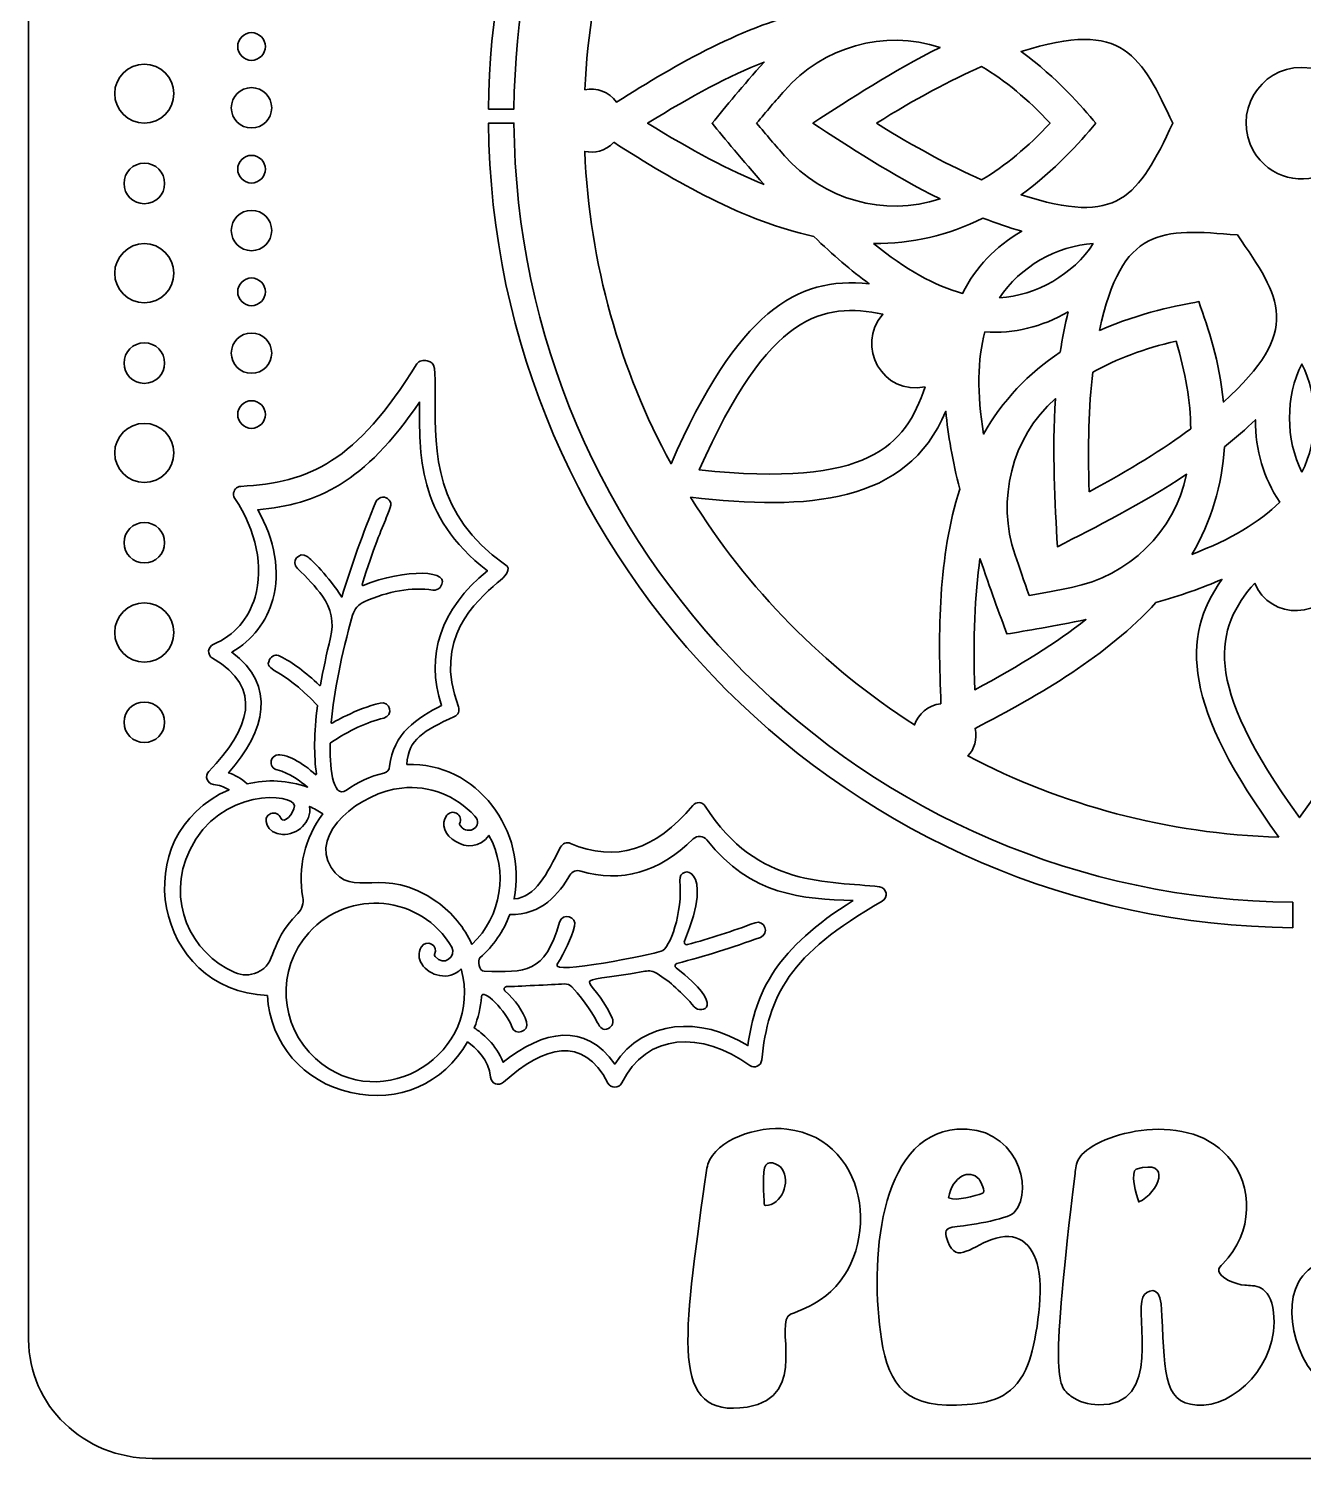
# Model space of a CAD drawing. Header units: inches. Extents: x 22.83 to 27.83, y -6.22 to -0.78.
# Drawn here: x 22.833 to 25.34, y -6.218 to -3.406 of the extents above; entities that cross this region are included whole.
import ezdxf

# ---------------------------------------------------------------- set-up
doc = ezdxf.new("R2010")
doc.units = ezdxf.units.IN
doc.header["$MEASUREMENT"] = 0
doc.layers.add('_U+0421_U+043B_U+043E_U+0439 1', color=7, linetype='Continuous')

# ---------------------------------------------------------------- blocks, each defined once
blk = doc.blocks.new('block 5')
at = {"layer": '_U+0421_U+043B_U+043E_U+0439 1', "color": 7, "lineweight": 35, "true_color": 0xffffff}
for points, knots in [([(24.512, -5.1226), (24.3279, -5.2269), (24.2877, -5.3096), (24.2752, -5.4347), (24.2747, -5.4401), (24.2712, -5.4448), (24.2662, -5.4471), (24.2619, -5.449), (24.2567, -5.4486), (24.2517, -5.4458), (24.1573, -5.3768), (24.0479, -5.3815), (23.9999, -5.4798), (23.9945, -5.4911), (23.9784, -5.4912), (23.9727, -5.4801), (23.9233, -5.3851), (23.8473, -5.4068), (23.7672, -5.4787), (23.7579, -5.4871), (23.7427, -5.4812), (23.7419, -5.4685), (23.7395, -5.4343), (23.7112, -5.4098), (23.6965, -5.3994), (23.6495, -5.4814), (23.5602, -5.5204), (23.467, -5.499), (23.373, -5.4775), (23.309, -5.4029), (23.3029, -5.308), (23.0806, -5.2993), (23.0217, -4.9921), (23.2276, -4.9033), (23.2176, -4.8976), (23.2074, -4.894), (23.197, -4.8929), (23.1844, -4.8916), (23.179, -4.8762), (23.1877, -4.8672), (23.2684, -4.7844), (23.2962, -4.7028), (23.1951, -4.6448), (23.1833, -4.6376), (23.186, -4.6222), (23.1965, -4.6176), (23.2379, -4.5996), (23.2662, -4.5673), (23.2787, -4.5244), (23.2959, -4.4653), (23.2809, -4.3929), (23.239, -4.3305), (23.2372, -4.3279), (23.2363, -4.3248), (23.2363, -4.3221), (23.2363, -4.3144), (23.242, -4.3073), (23.2506, -4.3068), (23.3859, -4.2989), (23.4765, -4.2596), (23.5969, -4.066), (23.6012, -4.0593), (23.6102, -4.058), (23.6174, -4.0597), (23.6341, -4.0637), (23.633, -4.0711), (23.6329, -4.1368), (23.6323, -4.238), (23.6317, -4.3643), (23.7695, -4.4594), (23.7858, -4.4698), (23.7697, -4.484), (23.7551, -4.4966), (23.7137, -4.5322), (23.6279, -4.6062), (23.6787, -4.7401), (23.6816, -4.7476), (23.6781, -4.756), (23.6709, -4.7593), (23.6101, -4.7875), (23.5797, -4.8037), (23.5773, -4.8535), (23.7145, -4.8487), (23.8154, -4.9839), (23.788, -5.1182), (23.8311, -5.1141), (23.8517, -5.0701), (23.8795, -5.016), (23.8831, -5.0089), (23.8916, -5.0058), (23.899, -5.0089), (23.9877, -5.0469), (24.0663, -5.0225), (24.1394, -4.9341), (24.1461, -4.9261), (24.1585, -4.9271), (24.1641, -4.9357), (24.2665, -5.0976), (24.4091, -5.0822), (24.5065, -5.0943), (24.5211, -5.0961), (24.5248, -5.1154), (24.512, -5.1226)], [0, 0, 0, 0, 1, 1, 1, 2, 2, 2, 3, 3, 3, 4, 4, 4, 5, 5, 5, 6, 6, 6, 7, 7, 7, 8, 8, 8, 9, 9, 9, 10, 10, 10, 11, 11, 11, 12, 12, 12, 13, 13, 13, 14, 14, 14, 15, 15, 15, 16, 16, 16, 17, 17, 17, 18, 18, 18, 19, 19, 19, 20, 20, 20, 21, 21, 21, 22, 22, 22, 23, 23, 23, 24, 24, 24, 25, 25, 25, 26, 26, 26, 27, 27, 27, 28, 28, 28, 29, 29, 29, 30, 30, 30, 31, 31, 31, 32, 32, 32, 33, 33, 33, 34, 34, 34, 34]), ([(23.2633, -4.8918), (23.3024, -4.8823), (23.3437, -4.8846), (23.3819, -4.8982), (23.3681, -4.8865), (23.3473, -4.8701), (23.3222, -4.8644), (23.314, -4.8626), (23.3088, -4.8544), (23.3106, -4.8462), (23.3119, -4.841), (23.3154, -4.8371), (23.3205, -4.8355), (23.3376, -4.8301), (23.3724, -4.8507), (23.398, -4.8737), (23.398, -4.8737), (23.3995, -4.873), (23.3995, -4.873), (23.3941, -4.8368), (23.3947, -4.7915), (23.4013, -4.7386), (23.4013, -4.738), (23.4012, -4.7375), (23.4009, -4.7371), (23.3277, -4.6589), (23.2949, -4.6716), (23.3073, -4.6473), (23.3112, -4.6396), (23.3199, -4.6366), (23.3277, -4.6405), (23.3531, -4.6535), (23.3784, -4.6721), (23.4049, -4.6979), (23.4054, -4.6983), (23.4059, -4.6985), (23.4065, -4.6982), (23.4069, -4.698), (23.4074, -4.6978), (23.4076, -4.6969), (23.4126, -4.6678), (23.4191, -4.6365), (23.4272, -4.6041), (23.4344, -4.5755), (23.4284, -4.5458), (23.4112, -4.5226), (23.3976, -4.5043), (23.381, -4.4858), (23.3619, -4.468), (23.3479, -4.4551), (23.3656, -4.4335), (23.381, -4.4444), (23.3892, -4.4503), (23.424, -4.4848), (23.4492, -4.5243), (23.4681, -4.4619), (23.4912, -4.3976), (23.5165, -4.3372), (23.5202, -4.3283), (23.5313, -4.3251), (23.5394, -4.3308), (23.5495, -4.338), (23.5463, -4.3458), (23.5366, -4.3689), (23.528, -4.3896), (23.5117, -4.4282), (23.489, -4.4994), (23.4887, -4.5004), (23.4891, -4.501), (23.4895, -4.5012), (23.4899, -4.5018), (23.4905, -4.5019), (23.4912, -4.5016), (23.5724, -4.468), (23.6701, -4.47), (23.6424, -4.5053), (23.6392, -4.5094), (23.6341, -4.5115), (23.6286, -4.5107), (23.5856, -4.5047), (23.5413, -4.5123), (23.4931, -4.5339), (23.4822, -4.5387), (23.474, -4.5483), (23.4706, -4.56), (23.4484, -4.6383), (23.4338, -4.7114), (23.4286, -4.7712), (23.4286, -4.7721), (23.429, -4.7725), (23.4292, -4.7728), (23.4292, -4.7728), (23.4777, -4.7441), (23.5248, -4.7328), (23.5441, -4.728), (23.5519, -4.7576), (23.5319, -4.7623), (23.4984, -4.7705), (23.4641, -4.7865), (23.4272, -4.8112), (23.4267, -4.8116), (23.4263, -4.8123), (23.4263, -4.813), (23.4256, -4.8487), (23.4294, -4.9246), (23.4584, -4.9039), (23.4805, -4.8882), (23.5052, -4.8769), (23.5319, -4.8707), (23.5381, -4.8691), (23.5427, -4.8639), (23.5434, -4.8572), (23.5498, -4.7937), (23.5979, -4.761), (23.6455, -4.7376), (23.613, -4.6383), (23.6433, -4.5493), (23.7356, -4.4725), (23.5954, -4.366), (23.6022, -4.2397), (23.6022, -4.1408), (23.4933, -4.301), (23.4013, -4.3418), (23.284, -4.3528), (23.3179, -4.4122), (23.3284, -4.4744), (23.3136, -4.5289), (23.3015, -4.5729), (23.2738, -4.6087), (23.233, -4.633), (23.3212, -4.6982), (23.2997, -4.7872), (23.2266, -4.8701), (23.239, -4.8739), (23.2515, -4.8815), (23.2633, -4.8918)], [0, 0, 0, 0, 1, 1, 1, 2, 2, 2, 3, 3, 3, 4, 4, 4, 5, 5, 5, 6, 6, 6, 7, 7, 7, 8, 8, 8, 9, 9, 9, 10, 10, 10, 11, 11, 11, 12, 12, 12, 13, 13, 13, 14, 14, 14, 15, 15, 15, 16, 16, 16, 17, 17, 17, 18, 18, 18, 19, 19, 19, 20, 20, 20, 21, 21, 21, 22, 22, 22, 23, 23, 23, 24, 24, 24, 25, 25, 25, 26, 26, 26, 27, 27, 27, 28, 28, 28, 29, 29, 29, 30, 30, 30, 31, 31, 31, 32, 32, 32, 33, 33, 33, 34, 34, 34, 35, 35, 35, 36, 36, 36, 37, 37, 37, 38, 38, 38, 39, 39, 39, 40, 40, 40, 41, 41, 41, 42, 42, 42, 43, 43, 43, 44, 44, 44, 45, 45, 45, 45]), ([(23.3627, -5.1466), (23.3709, -5.1385), (23.3747, -5.1266), (23.3724, -5.1151), (23.3622, -5.0571), (23.3765, -4.9976), (23.4119, -4.951), (23.4036, -4.9453), (23.3949, -4.9403), (23.3859, -4.9361), (23.3905, -4.9675), (23.3616, -4.9925), (23.3324, -4.9912), (23.302, -4.99), (23.2902, -4.9573), (23.3099, -4.9501), (23.3179, -4.9472), (23.3266, -4.9512), (23.3295, -4.9591), (23.3344, -4.9722), (23.3562, -4.9501), (23.356, -4.9351), (23.3558, -4.9094), (23.2091, -4.8987), (23.1501, -5.0219), (23.1027, -5.1208), (23.1519, -5.2247), (23.2387, -5.2629), (23.2527, -5.269), (23.2688, -5.2689), (23.2829, -5.2626), (23.3241, -5.2439), (23.303, -5.2066), (23.3627, -5.1466)], [0, 0, 0, 0, 1, 1, 1, 2, 2, 2, 3, 3, 3, 4, 4, 4, 5, 5, 5, 6, 6, 6, 7, 7, 7, 8, 8, 8, 9, 9, 9, 10, 10, 10, 11, 11, 11, 11]), ([(23.7052, -5.2075), (23.7638, -5.1514), (23.7773, -5.064), (23.7387, -4.9932), (23.7037, -5.0436), (23.6267, -4.9886), (23.6561, -4.9535), (23.6611, -4.9475), (23.6684, -4.946), (23.6749, -4.9496), (23.6823, -4.9536), (23.6849, -4.9629), (23.681, -4.9701), (23.6802, -4.9715), (23.6816, -4.9735), (23.6824, -4.9746), (23.6994, -4.9957), (23.7281, -4.9736), (23.7111, -4.9551), (23.6727, -4.914), (23.6216, -4.8944), (23.5672, -4.9), (23.4866, -4.9083), (23.3849, -4.9886), (23.4283, -5.0562), (23.4699, -5.1214), (23.5306, -5.0485), (23.6362, -5.1236), (23.6674, -5.1462), (23.6902, -5.1743), (23.7052, -5.2075)], [0, 0, 0, 0, 1, 1, 1, 2, 2, 2, 3, 3, 3, 4, 4, 4, 5, 5, 5, 6, 6, 6, 7, 7, 7, 8, 8, 8, 9, 9, 9, 10, 10, 10, 10]), ([(24.4548, -5.1212), (24.3563, -5.1176), (24.2541, -5.1128), (24.1672, -5.0021), (24.1606, -4.9937), (24.148, -4.9925), (24.1402, -5.0001), (24.0731, -5.0662), (23.9988, -5.0875), (23.9192, -5.0632), (23.9109, -5.0607), (23.9022, -5.0639), (23.898, -5.0711), (23.8762, -5.108), (23.8431, -5.1498), (23.7794, -5.1487), (23.7673, -5.1818), (23.7477, -5.2103), (23.721, -5.2339), (23.7156, -5.2386), (23.7188, -5.2601), (23.7294, -5.2604), (23.811, -5.2618), (23.8481, -5.2662), (23.8776, -5.1635), (23.883, -5.1446), (23.9124, -5.1522), (23.9069, -5.1719), (23.8998, -5.1966), (23.8887, -5.2211), (23.8731, -5.2466), (23.859, -5.2691), (24.0613, -5.2261), (24.0776, -5.221), (24.0944, -5.2158), (24.1202, -5.1453), (24.114, -5.0816), (24.1116, -5.05), (24.1859, -5.0505), (24.1231, -5.2011), (24.122, -5.2039), (24.1235, -5.206), (24.124, -5.2065), (24.1247, -5.2071), (24.1262, -5.2086), (24.1288, -5.2079), (24.1731, -5.1957), (24.2179, -5.1812), (24.2619, -5.165), (24.2804, -5.158), (24.2917, -5.1864), (24.2724, -5.1936), (24.2172, -5.214), (24.1636, -5.2308), (24.1084, -5.2448), (24.1044, -5.2458), (24.1034, -5.2511), (24.1067, -5.2536), (24.2074, -5.3305), (24.1566, -5.3465), (24.1423, -5.33), (24.1188, -5.3025), (24.0944, -5.2807), (24.0697, -5.2647), (24.0624, -5.2601), (24.0537, -5.2587), (24.0452, -5.2603), (23.8833, -5.2893), (23.9379, -5.2568), (23.9812, -5.3525), (23.9847, -5.3601), (23.9813, -5.3691), (23.9737, -5.3726), (23.9508, -5.3829), (23.9604, -5.3546), (23.9016, -5.2912), (23.8979, -5.2872), (23.8923, -5.285), (23.8867, -5.2853), (23.8623, -5.2865), (23.7933, -5.2901), (23.773, -5.2905), (23.7687, -5.2907), (23.7669, -5.2958), (23.7702, -5.2987), (23.7908, -5.3172), (23.8055, -5.3385), (23.8126, -5.36), (23.819, -5.379), (23.7901, -5.3887), (23.7837, -5.3696), (23.774, -5.34), (23.7254, -5.2908), (23.724, -5.3103), (23.7223, -5.3315), (23.7176, -5.3521), (23.7098, -5.3716), (23.724, -5.3812), (23.7537, -5.4044), (23.7665, -5.4394), (23.8452, -5.3764), (23.9287, -5.3594), (23.9859, -5.443), (24.0445, -5.355), (24.1536, -5.348), (24.2479, -5.4065), (24.2627, -5.2989), (24.3041, -5.2157), (24.4548, -5.1212)], [0, 0, 0, 0, 1, 1, 1, 2, 2, 2, 3, 3, 3, 4, 4, 4, 5, 5, 5, 6, 6, 6, 7, 7, 7, 8, 8, 8, 9, 9, 9, 10, 10, 10, 11, 11, 11, 12, 12, 12, 13, 13, 13, 14, 14, 14, 15, 15, 15, 16, 16, 16, 17, 17, 17, 18, 18, 18, 19, 19, 19, 20, 20, 20, 21, 21, 21, 22, 22, 22, 23, 23, 23, 24, 24, 24, 25, 25, 25, 26, 26, 26, 27, 27, 27, 28, 28, 28, 29, 29, 29, 30, 30, 30, 31, 31, 31, 32, 32, 32, 33, 33, 33, 34, 34, 34, 35, 35, 35, 36, 36, 36, 36]), ([(23.6838, -5.2555), (23.6606, -5.2807), (23.6206, -5.269), (23.6065, -5.246), (23.5999, -5.2354), (23.5995, -5.2236), (23.6054, -5.213), (23.6149, -5.1957), (23.6412, -5.21), (23.6316, -5.2273), (23.6309, -5.2287), (23.6322, -5.2307), (23.633, -5.2316), (23.6492, -5.2521), (23.6763, -5.2311), (23.6656, -5.2128), (23.6058, -5.1104), (23.4633, -5.0966), (23.3844, -5.1846), (23.3198, -5.2564), (23.3258, -5.3675), (23.3976, -5.4321), (23.5291, -5.5501), (23.7302, -5.42), (23.6838, -5.2555)], [0, 0, 0, 0, 1, 1, 1, 2, 2, 2, 3, 3, 3, 4, 4, 4, 5, 5, 5, 6, 6, 6, 7, 7, 7, 8, 8, 8, 8])]:
    blk.add_open_spline(points, degree=3, knots=knots, dxfattribs=at)
blk = doc.blocks.new('block 13')
at = {"layer": '_U+0421_U+043B_U+043E_U+0439 1', "color": 7, "lineweight": 35, "true_color": 0xffffff}
for points, knots in [([(24.3898, -5.9068), (24.3719, -5.9186), (24.3519, -5.9268), (24.332, -5.9348), (24.2963, -5.949), (24.3714, -6.0977), (24.2462, -6.1173), (24.0915, -6.1419), (24.1224, -5.9785), (24.1631, -5.6743), (24.1647, -5.6635), (24.166, -5.6496), (24.1694, -5.6394), (24.1855, -5.5912), (24.2665, -5.5639), (24.3247, -5.5707), (24.4942, -5.5907), (24.5135, -5.8253), (24.3898, -5.9068)], [0, 0, 0, 0, 1, 1, 1, 2, 2, 2, 3, 3, 3, 4, 4, 4, 5, 5, 5, 6, 6, 6, 6]), ([(24.3155, -5.6496), (24.307, -5.6372), (24.2844, -5.6297), (24.2808, -5.6469), (24.2766, -5.6662), (24.2797, -5.7193), (24.2804, -5.72), (24.2809, -5.7205), (24.2817, -5.7205), (24.2824, -5.7207), (24.3142, -5.7212), (24.3322, -5.6739), (24.3155, -5.6496)], [0, 0, 0, 0, 1, 1, 1, 2, 2, 2, 3, 3, 3, 4, 4, 4, 4])]:
    blk.add_open_spline(points, degree=3, knots=knots, dxfattribs=at)
blk = doc.blocks.new('block 14')
at = {"layer": '_U+0421_U+043B_U+043E_U+0439 1', "color": 7, "lineweight": 35, "true_color": 0xffffff}
for points, knots in [([(24.799, -6.0326), (24.7745, -6.0951), (24.7324, -6.1082), (24.6794, -6.1126), (24.5597, -6.1226), (24.5249, -6.0769), (24.5105, -5.9837), (24.4873, -5.8357), (24.5033, -5.5841), (24.659, -5.571), (24.7724, -5.5612), (24.8147, -5.6866), (24.7716, -5.7346), (24.7585, -5.7491), (24.6749, -5.761), (24.6548, -5.7629), (24.6406, -5.7643), (24.6344, -5.7689), (24.6379, -5.7818), (24.6538, -5.8405), (24.6823, -5.8041), (24.7273, -5.7878), (24.7765, -5.7697), (24.8084, -5.7947), (24.8188, -5.8443), (24.8301, -5.898), (24.813, -5.9971), (24.799, -6.0326)], [0, 0, 0, 0, 1, 1, 1, 2, 2, 2, 3, 3, 3, 4, 4, 4, 5, 5, 5, 6, 6, 6, 7, 7, 7, 8, 8, 8, 9, 9, 9, 9]), ([(24.6427, -5.7061), (24.6605, -5.7126), (24.6924, -5.7025), (24.7099, -5.6968), (24.7159, -5.6948), (24.7067, -5.6741), (24.7024, -5.6691), (24.6845, -5.6482), (24.6495, -5.6628), (24.6427, -5.7061)], [0, 0, 0, 0, 1, 1, 1, 2, 2, 2, 3, 3, 3, 3])]:
    blk.add_open_spline(points, degree=3, knots=knots, dxfattribs=at)
blk = doc.blocks.new('block 15')
at = {"layer": '_U+0421_U+043B_U+043E_U+0439 1', "color": 7, "lineweight": 35, "true_color": 0xffffff}
for points, knots in [([(25.131, -6.1136), (25.0601, -6.1083), (25.069, -6.0425), (25.0604, -5.9146), (25.0575, -5.8766), (25.0314, -5.8871), (25.0247, -5.901), (25.0083, -5.9351), (25.0649, -6.1175), (24.937, -6.1129), (24.918, -6.1122), (24.8986, -6.1076), (24.8833, -6.0961), (24.8549, -6.075), (24.8433, -6.0562), (24.8912, -5.658), (24.8923, -5.6482), (24.8936, -5.638), (24.8984, -5.6293), (24.9223, -5.5843), (25.1041, -5.5268), (25.192, -5.6246), (25.244, -5.6823), (25.2413, -5.775), (25.1816, -5.8355), (25.1776, -5.8396), (25.1731, -5.8443), (25.1738, -5.8498), (25.1755, -5.863), (25.2069, -5.8764), (25.2251, -5.8778), (25.2422, -5.8789), (25.2752, -5.8746), (25.2817, -5.9316), (25.293, -6.0328), (25.204, -6.1191), (25.131, -6.1136)], [0, 0, 0, 0, 1, 1, 1, 2, 2, 2, 3, 3, 3, 4, 4, 4, 5, 5, 5, 6, 6, 6, 7, 7, 7, 8, 8, 8, 9, 9, 9, 10, 10, 10, 11, 11, 11, 12, 12, 12, 12]), ([(25.0117, -5.6497), (24.9995, -5.6536), (25.0113, -5.7016), (25.0167, -5.714), (25.056, -5.6969), (25.0834, -5.6272), (25.0117, -5.6497)], [0, 0, 0, 0, 1, 1, 1, 2, 2, 2, 2])]:
    blk.add_open_spline(points, degree=3, knots=knots, dxfattribs=at)

msp = doc.modelspace()

# ---------------------------------------------------------------- linework, layer by layer
at = {"layer": '_U+0421_U+043B_U+043E_U+0439 1', "color": 240, "lineweight": 35, "true_color": 0xed1c24}
for points, knots in [([(27.5906, -0.7817), (27.5906, -0.7817), (23.0761, -0.7817), (23.0761, -0.7817), (22.942, -0.7817), (22.8333, -0.8863), (22.8333, -1.0153), (22.8333, -1.0153), (22.8333, -5.9847), (22.8333, -5.9847), (22.8333, -6.1137), (22.942, -6.2183), (23.0761, -6.2183), (23.0761, -6.2183), (27.5906, -6.2183), (27.5906, -6.2183), (27.7247, -6.2183), (27.8333, -6.1137), (27.8333, -5.9847), (27.8333, -5.9847), (27.8333, -1.0153), (27.8333, -1.0153), (27.8333, -0.8863), (27.7247, -0.7817), (27.5906, -0.7817)], [0, 0, 0, 0, 1, 1, 1, 2, 2, 2, 3, 3, 3, 4, 4, 4, 5, 5, 5, 6, 6, 6, 7, 7, 7, 8, 8, 8, 8]), ([(24.9145, -2.039), (24.9337, -1.8273), (25.1075, -1.6607), (25.3206, -1.6543), (25.3206, -1.6543), (25.3206, -1.7043), (25.3206, -1.7043), (25.1218, -1.7111), (24.9627, -1.8754), (24.9627, -2.0773), (24.9627, -2.0776), (24.9627, -2.0779), (24.9627, -2.0782), (24.2926, -2.2431), (23.7946, -2.8451), (23.7879, -3.5646), (23.7879, -3.5646), (23.7379, -3.5646), (23.7379, -3.5646), (23.7443, -2.8468), (24.2243, -2.2259), (24.9145, -2.039)], [0, 0, 0, 0, 1, 1, 1, 2, 2, 2, 3, 3, 3, 4, 4, 4, 5, 5, 5, 6, 6, 6, 7, 7, 7, 7]), ([(24.4922, -3.2726), (24.4554, -3.2989), (24.4175, -3.3309), (24.3774, -3.3697), (24.2405, -3.3999), (24.1103, -3.4744), (23.9898, -3.5512), (23.9748, -3.53), (23.95, -3.5221), (23.9274, -3.5266), (23.9371, -3.3066), (23.9974, -3.0999), (24.0967, -2.9175), (24.1819, -3.1131), (24.2868, -3.296), (24.4922, -3.2726)], [0, 0, 0, 0, 1, 1, 1, 2, 2, 2, 3, 3, 3, 4, 4, 4, 5, 5, 5, 5]), ([(24.9322, -3.5925), (24.9046, -3.5606), (24.8572, -3.5036), (24.7851, -3.4518), (24.9891, -3.3857), (25.0215, -3.4627), (25.0837, -3.5925), (25.0149, -3.7377), (24.9771, -3.7956), (24.7852, -3.7332), (24.8533, -3.6843), (24.898, -3.6319), (24.9322, -3.5925)], [0, 0, 0, 0, 1, 1, 1, 2, 2, 2, 3, 3, 3, 4, 4, 4, 4]), ([(24.2651, -3.5925), (24.2843, -3.5695), (24.3025, -3.5483), (24.3199, -3.5286), (24.3954, -3.443), (24.5152, -3.4068), (24.6259, -3.4436), (24.5326, -3.4898), (24.4494, -3.5446), (24.3756, -3.5925), (24.4458, -3.638), (24.5311, -3.6944), (24.626, -3.7414), (24.5155, -3.7781), (24.3956, -3.7422), (24.3199, -3.6564), (24.3025, -3.6366), (24.2843, -3.6154), (24.2651, -3.5925)], [0, 0, 0, 0, 1, 1, 1, 2, 2, 2, 3, 3, 3, 4, 4, 4, 5, 5, 5, 6, 6, 6, 6]), ([(24.2796, -3.7128), (24.2119, -3.6855), (24.1366, -3.6459), (24.0507, -3.5925), (24.1366, -3.539), (24.2119, -3.4994), (24.2796, -3.4722), (24.2382, -3.5186), (24.2041, -3.5602), (24.1775, -3.5925), (24.2015, -3.6217), (24.2369, -3.6649), (24.2796, -3.7128)], [0, 0, 0, 0, 1, 1, 1, 2, 2, 2, 3, 3, 3, 4, 4, 4, 4]), ([(24.5006, -3.5925), (24.5779, -3.5443), (24.6458, -3.5079), (24.7076, -3.4812), (24.7535, -3.5083), (24.7987, -3.5457), (24.8422, -3.5925), (24.7987, -3.6392), (24.7535, -3.6766), (24.7076, -3.7037), (24.6457, -3.6771), (24.5779, -3.6406), (24.5006, -3.5925)], [0, 0, 0, 0, 1, 1, 1, 2, 2, 2, 3, 3, 3, 4, 4, 4, 4]), ([(25.2423, -3.6474), (25.2002, -3.5744), (25.253, -3.4827), (25.3372, -3.4827), (25.4493, -3.4827), (25.4891, -3.6316), (25.3923, -3.6875), (25.3398, -3.7178), (25.2726, -3.6998), (25.2423, -3.6474)], [0, 0, 0, 0, 1, 1, 1, 2, 2, 2, 3, 3, 3, 3]), ([(25.3194, -5.1746), (24.4504, -5.1671), (23.7449, -4.4615), (23.7378, -3.5923), (23.7378, -3.5923), (23.7878, -3.5923), (23.7878, -3.5923), (23.7949, -4.4353), (24.4766, -5.1172), (25.3194, -5.1246), (25.3194, -5.1246), (25.3194, -5.1746), (25.3194, -5.1746)], [0, 0, 0, 0, 1, 1, 1, 2, 2, 2, 3, 3, 3, 4, 4, 4, 4]), ([(23.9841, -3.6301), (24.1066, -3.7086), (24.2389, -3.7847), (24.3774, -3.8153), (24.4153, -3.8519), (24.4513, -3.8826), (24.4861, -3.9081), (24.3434, -3.8932), (24.2274, -3.9637), (24.0967, -4.2622), (23.9966, -4.0783), (23.9362, -3.8697), (23.9272, -3.6479), (23.946, -3.6522), (23.9669, -3.648), (23.9841, -3.6301)], [0, 0, 0, 0, 1, 1, 1, 2, 2, 2, 3, 3, 3, 4, 4, 4, 5, 5, 5, 5]), ([(24.4949, -3.8291), (24.5709, -3.8295), (24.6408, -3.8137), (24.7102, -3.779), (24.7361, -3.7892), (24.7617, -3.7979), (24.7865, -3.805), (24.734, -3.8353), (24.6958, -3.8755), (24.6701, -3.9272), (24.6159, -3.9127), (24.5583, -3.8805), (24.4949, -3.8291)], [0, 0, 0, 0, 1, 1, 1, 2, 2, 2, 3, 3, 3, 4, 4, 4, 4]), ([(24.9394, -4.0004), (24.9831, -3.795), (25.0603, -3.7999), (25.2105, -3.8122), (25.2963, -3.936), (25.3391, -4.0005), (25.1831, -4.141), (25.175, -4.0593), (25.1533, -3.997), (25.1348, -3.9434), (25.0962, -3.9508), (25.021, -3.9636), (24.9394, -4.0004)], [0, 0, 0, 0, 1, 1, 1, 2, 2, 2, 3, 3, 3, 4, 4, 4, 4]), ([(24.9271, -3.8294), (24.8884, -3.8892), (24.8144, -3.9319), (24.7429, -3.9357), (24.7819, -3.8757), (24.856, -3.8329), (24.9271, -3.8294)], [0, 0, 0, 0, 1, 1, 1, 2, 2, 2, 2]), ([(24.5962, -4.1111), (24.5576, -4.2273), (24.4871, -4.3096), (24.1521, -4.2742), (24.2894, -3.9649), (24.3949, -3.944), (24.5135, -3.9682), (24.4577, -4.0309), (24.5139, -4.1283), (24.5962, -4.1111)], [0, 0, 0, 0, 1, 1, 1, 2, 2, 2, 3, 3, 3, 3]), ([(24.8779, -3.9633), (24.8716, -3.9887), (24.8663, -4.0153), (24.8622, -4.0427), (24.7992, -4.0844), (24.7485, -4.1385), (24.7112, -4.2039), (24.6984, -4.1232), (24.6993, -4.0572), (24.7139, -4.003), (24.7714, -4.0067), (24.8254, -3.9936), (24.8779, -3.9633)], [0, 0, 0, 0, 1, 1, 1, 2, 2, 2, 3, 3, 3, 4, 4, 4, 4]), ([(24.919, -4.3172), (24.9159, -4.2261), (24.9183, -4.1491), (24.9262, -4.0822), (24.9725, -4.056), (25.0275, -4.0356), (25.0898, -4.0213), (25.1085, -4.0823), (25.1183, -4.1402), (25.1188, -4.1935), (25.0648, -4.2337), (24.9993, -4.2743), (24.919, -4.3172)], [0, 0, 0, 0, 1, 1, 1, 2, 2, 2, 3, 3, 3, 4, 4, 4, 4]), ([(25.3374, -4.279), (25.3049, -4.2151), (25.3048, -4.1295), (25.3373, -4.0662), (25.3698, -4.1296), (25.3698, -4.2152), (25.3374, -4.279)], [0, 0, 0, 0, 1, 1, 1, 2, 2, 2, 2]), ([(24.6276, -4.7344), (24.6021, -4.7369), (24.583, -4.7543), (24.5756, -4.7759), (24.3973, -4.6618), (24.2465, -4.5085), (24.1352, -4.3282), (24.3664, -4.3539), (24.5596, -4.3428), (24.6372, -4.1591), (24.6414, -4.2055), (24.6504, -4.2562), (24.6644, -4.3124), (24.6224, -4.4454), (24.6216, -4.5935), (24.6276, -4.7344)], [0, 0, 0, 0, 1, 1, 1, 2, 2, 2, 3, 3, 3, 4, 4, 4, 5, 5, 5, 5]), ([(24.884, -4.5056), (24.8582, -4.5108), (24.8307, -4.516), (24.8012, -4.5211), (24.791, -4.493), (24.7817, -4.4666), (24.7733, -4.4417), (24.7369, -4.3334), (24.7655, -4.2115), (24.8527, -4.1342), (24.846, -4.2394), (24.8521, -4.3408), (24.8565, -4.4254), (24.9306, -4.3876), (25.0224, -4.3417), (25.1106, -4.283), (25.0872, -4.397), (24.9962, -4.4829), (24.884, -4.5056)], [0, 0, 0, 0, 1, 1, 1, 2, 2, 2, 3, 3, 3, 4, 4, 4, 5, 5, 5, 6, 6, 6, 6]), ([(25.1211, -4.4404), (25.159, -4.3755), (25.1805, -4.3045), (25.1851, -4.229), (25.2069, -4.2117), (25.2273, -4.1939), (25.246, -4.1757), (25.246, -4.2365), (25.2617, -4.2896), (25.2937, -4.3377), (25.2539, -4.3774), (25.1973, -4.4111), (25.1211, -4.4404)], [0, 0, 0, 0, 1, 1, 1, 2, 2, 2, 3, 3, 3, 4, 4, 4, 4]), ([(24.7043, -4.4483), (24.724, -4.5078), (24.7434, -4.5593), (24.7574, -4.597), (24.7949, -4.5907), (24.8499, -4.5817), (24.9127, -4.5687), (24.8552, -4.6137), (24.7833, -4.6591), (24.694, -4.7068), (24.6907, -4.6056), (24.694, -4.5206), (24.7043, -4.4483)], [0, 0, 0, 0, 1, 1, 1, 2, 2, 2, 3, 3, 3, 4, 4, 4, 4]), ([(25.2922, -4.9965), (25.072, -4.9902), (24.8644, -4.9332), (24.6807, -4.8369), (24.693, -4.8236), (24.6996, -4.8048), (24.6947, -4.7826), (24.8231, -4.7162), (24.9545, -4.6401), (25.0504, -4.5352), (25.099, -4.5213), (25.1419, -4.5062), (25.18, -4.4897), (25.0991, -4.6044), (25.1038, -4.7394), (25.2922, -4.9965)], [0, 0, 0, 0, 1, 1, 1, 2, 2, 2, 3, 3, 3, 4, 4, 4, 5, 5, 5, 5]), ([(25.2445, -4.4968), (25.2731, -4.57), (25.3864, -4.5715), (25.4093, -4.487), (25.4937, -4.5798), (25.5346, -4.6808), (25.3329, -4.958), (25.1371, -4.6892), (25.1673, -4.5862), (25.2445, -4.4968)], [0, 0, 0, 0, 1, 1, 1, 2, 2, 2, 3, 3, 3, 3])]:
    msp.add_open_spline(points, degree=3, knots=knots, dxfattribs=at)
at = {"layer": '_U+0421_U+043B_U+043E_U+0439 1', "color": 7, "lineweight": 35, "true_color": 0xffffff}
for points, knots in [([(23.299, -3.4416), (23.299, -3.4566), (23.2869, -3.4689), (23.2717, -3.4689), (23.2567, -3.4689), (23.2445, -3.4566), (23.2445, -3.4416), (23.2445, -3.4266), (23.2567, -3.4144), (23.2717, -3.4144), (23.2869, -3.4144), (23.299, -3.4266), (23.299, -3.4416)], [0, 0, 0, 0, 1, 1, 1, 2, 2, 2, 3, 3, 3, 4, 4, 4, 4]), ([(23.1191, -3.5343), (23.1191, -3.5665), (23.093, -3.5925), (23.0609, -3.5925), (23.0288, -3.5925), (23.0027, -3.5665), (23.0027, -3.5343), (23.0027, -3.5022), (23.0288, -3.4762), (23.0609, -3.4762), (23.093, -3.4762), (23.1191, -3.5022), (23.1191, -3.5343)], [0, 0, 0, 0, 1, 1, 1, 2, 2, 2, 3, 3, 3, 4, 4, 4, 4]), ([(23.3115, -3.5623), (23.3115, -3.5841), (23.2937, -3.6019), (23.2717, -3.6019), (23.2498, -3.6019), (23.232, -3.5841), (23.232, -3.5623), (23.232, -3.5404), (23.2498, -3.5226), (23.2717, -3.5226), (23.2937, -3.5226), (23.3115, -3.5404), (23.3115, -3.5623)], [0, 0, 0, 0, 1, 1, 1, 2, 2, 2, 3, 3, 3, 4, 4, 4, 4]), ([(23.1008, -3.711), (23.1008, -3.733), (23.083, -3.7508), (23.0609, -3.7508), (23.0388, -3.7508), (23.0211, -3.733), (23.0211, -3.711), (23.0211, -3.689), (23.0388, -3.6711), (23.0609, -3.6711), (23.083, -3.6711), (23.1008, -3.689), (23.1008, -3.711)], [0, 0, 0, 0, 1, 1, 1, 2, 2, 2, 3, 3, 3, 4, 4, 4, 4]), ([(23.299, -3.6829), (23.299, -3.6979), (23.2869, -3.7101), (23.2717, -3.7101), (23.2567, -3.7101), (23.2445, -3.6979), (23.2445, -3.6829), (23.2445, -3.6679), (23.2567, -3.6557), (23.2717, -3.6557), (23.2869, -3.6557), (23.299, -3.6679), (23.299, -3.6829)], [0, 0, 0, 0, 1, 1, 1, 2, 2, 2, 3, 3, 3, 4, 4, 4, 4]), ([(23.3115, -3.8035), (23.3115, -3.8254), (23.2937, -3.8432), (23.2717, -3.8432), (23.2498, -3.8432), (23.232, -3.8254), (23.232, -3.8035), (23.232, -3.7816), (23.2498, -3.7639), (23.2717, -3.7639), (23.2937, -3.7639), (23.3115, -3.7816), (23.3115, -3.8035)], [0, 0, 0, 0, 1, 1, 1, 2, 2, 2, 3, 3, 3, 4, 4, 4, 4]), ([(23.1191, -3.8876), (23.1191, -3.9197), (23.093, -3.9457), (23.0609, -3.9457), (23.0288, -3.9457), (23.0027, -3.9197), (23.0027, -3.8876), (23.0027, -3.8555), (23.0288, -3.8294), (23.0609, -3.8294), (23.093, -3.8294), (23.1191, -3.8555), (23.1191, -3.8876)], [0, 0, 0, 0, 1, 1, 1, 2, 2, 2, 3, 3, 3, 4, 4, 4, 4]), ([(23.299, -3.9241), (23.299, -3.9391), (23.2869, -3.9514), (23.2717, -3.9514), (23.2567, -3.9514), (23.2445, -3.9391), (23.2445, -3.9241), (23.2445, -3.9091), (23.2567, -3.8969), (23.2717, -3.8969), (23.2869, -3.8969), (23.299, -3.9091), (23.299, -3.9241)], [0, 0, 0, 0, 1, 1, 1, 2, 2, 2, 3, 3, 3, 4, 4, 4, 4]), ([(23.3115, -4.0447), (23.3115, -4.0666), (23.2937, -4.0844), (23.2717, -4.0844), (23.2498, -4.0844), (23.232, -4.0666), (23.232, -4.0447), (23.232, -4.0229), (23.2498, -4.0051), (23.2717, -4.0051), (23.2937, -4.0051), (23.3115, -4.0229), (23.3115, -4.0447)], [0, 0, 0, 0, 1, 1, 1, 2, 2, 2, 3, 3, 3, 4, 4, 4, 4]), ([(23.1008, -4.0643), (23.1008, -4.0862), (23.083, -4.1041), (23.0609, -4.1041), (23.0388, -4.1041), (23.0211, -4.0862), (23.0211, -4.0643), (23.0211, -4.0422), (23.0388, -4.0243), (23.0609, -4.0243), (23.083, -4.0243), (23.1008, -4.0422), (23.1008, -4.0643)], [0, 0, 0, 0, 1, 1, 1, 2, 2, 2, 3, 3, 3, 4, 4, 4, 4]), ([(23.299, -4.1654), (23.299, -4.1804), (23.2869, -4.1926), (23.2717, -4.1926), (23.2567, -4.1926), (23.2445, -4.1804), (23.2445, -4.1654), (23.2445, -4.1504), (23.2567, -4.1382), (23.2717, -4.1382), (23.2869, -4.1382), (23.299, -4.1504), (23.299, -4.1654)], [0, 0, 0, 0, 1, 1, 1, 2, 2, 2, 3, 3, 3, 4, 4, 4, 4]), ([(23.1191, -4.2408), (23.1191, -4.2729), (23.093, -4.299), (23.0609, -4.299), (23.0288, -4.299), (23.0027, -4.2729), (23.0027, -4.2408), (23.0027, -4.2087), (23.0288, -4.1828), (23.0609, -4.1828), (23.093, -4.1828), (23.1191, -4.2087), (23.1191, -4.2408)], [0, 0, 0, 0, 1, 1, 1, 2, 2, 2, 3, 3, 3, 4, 4, 4, 4]), ([(23.1008, -4.4175), (23.1008, -4.4394), (23.083, -4.4573), (23.0609, -4.4573), (23.0388, -4.4573), (23.0211, -4.4394), (23.0211, -4.4175), (23.0211, -4.3954), (23.0388, -4.3776), (23.0609, -4.3776), (23.083, -4.3776), (23.1008, -4.3954), (23.1008, -4.4175)], [0, 0, 0, 0, 1, 1, 1, 2, 2, 2, 3, 3, 3, 4, 4, 4, 4]), ([(23.1191, -4.5941), (23.1191, -4.6262), (23.093, -4.6522), (23.0609, -4.6522), (23.0288, -4.6522), (23.0027, -4.6262), (23.0027, -4.5941), (23.0027, -4.5619), (23.0288, -4.536), (23.0609, -4.536), (23.093, -4.536), (23.1191, -4.5619), (23.1191, -4.5941)], [0, 0, 0, 0, 1, 1, 1, 2, 2, 2, 3, 3, 3, 4, 4, 4, 4]), ([(23.1008, -4.7707), (23.1008, -4.7928), (23.083, -4.8105), (23.0609, -4.8105), (23.0388, -4.8105), (23.0211, -4.7928), (23.0211, -4.7707), (23.0211, -4.7487), (23.0388, -4.7308), (23.0609, -4.7308), (23.083, -4.7308), (23.1008, -4.7487), (23.1008, -4.7707)], [0, 0, 0, 0, 1, 1, 1, 2, 2, 2, 3, 3, 3, 4, 4, 4, 4]), ([(25.6805, -5.9993), (25.6302, -6.1244), (25.4877, -6.1226), (25.4333, -6.105), (25.3369, -6.0733), (25.2934, -5.9407), (25.3308, -5.8716), (25.3499, -5.8364), (25.3959, -5.8143), (25.4323, -5.8314), (25.4462, -5.8379), (25.4576, -5.8493), (25.4715, -5.8557), (25.5106, -5.8736), (25.5331, -5.8332), (25.5008, -5.8094), (25.4887, -5.8007), (25.4737, -5.7973), (25.4599, -5.7912), (25.359, -5.746), (25.3938, -5.5986), (25.4919, -5.5755), (25.5734, -5.5565), (25.6456, -5.6285), (25.6258, -5.6773), (25.6184, -5.6955), (25.5986, -5.7091), (25.5799, -5.7037), (25.5652, -5.6994), (25.5556, -5.6858), (25.5434, -5.6768), (25.5092, -5.6516), (25.4788, -5.6921), (25.5259, -5.715), (25.5862, -5.7444), (25.6479, -5.7497), (25.6781, -5.818), (25.7024, -5.8725), (25.7026, -5.9441), (25.6805, -5.9993)], [0, 0, 0, 0, 1, 1, 1, 2, 2, 2, 3, 3, 3, 4, 4, 4, 5, 5, 5, 6, 6, 6, 7, 7, 7, 8, 8, 8, 9, 9, 9, 10, 10, 10, 11, 11, 11, 12, 12, 12, 13, 13, 13, 13])]:
    msp.add_open_spline(points, degree=3, knots=knots, dxfattribs=at)

# ---------------------------------------------------------------- block references
at = {"layer": '_U+0421_U+043B_U+043E_U+0439 1'}
for name in ['block 5', 'block 15', 'block 13', 'block 14']:
    msp.add_blockref(name, (0, 0), dxfattribs=at)

doc.saveas('drawing.dxf')
